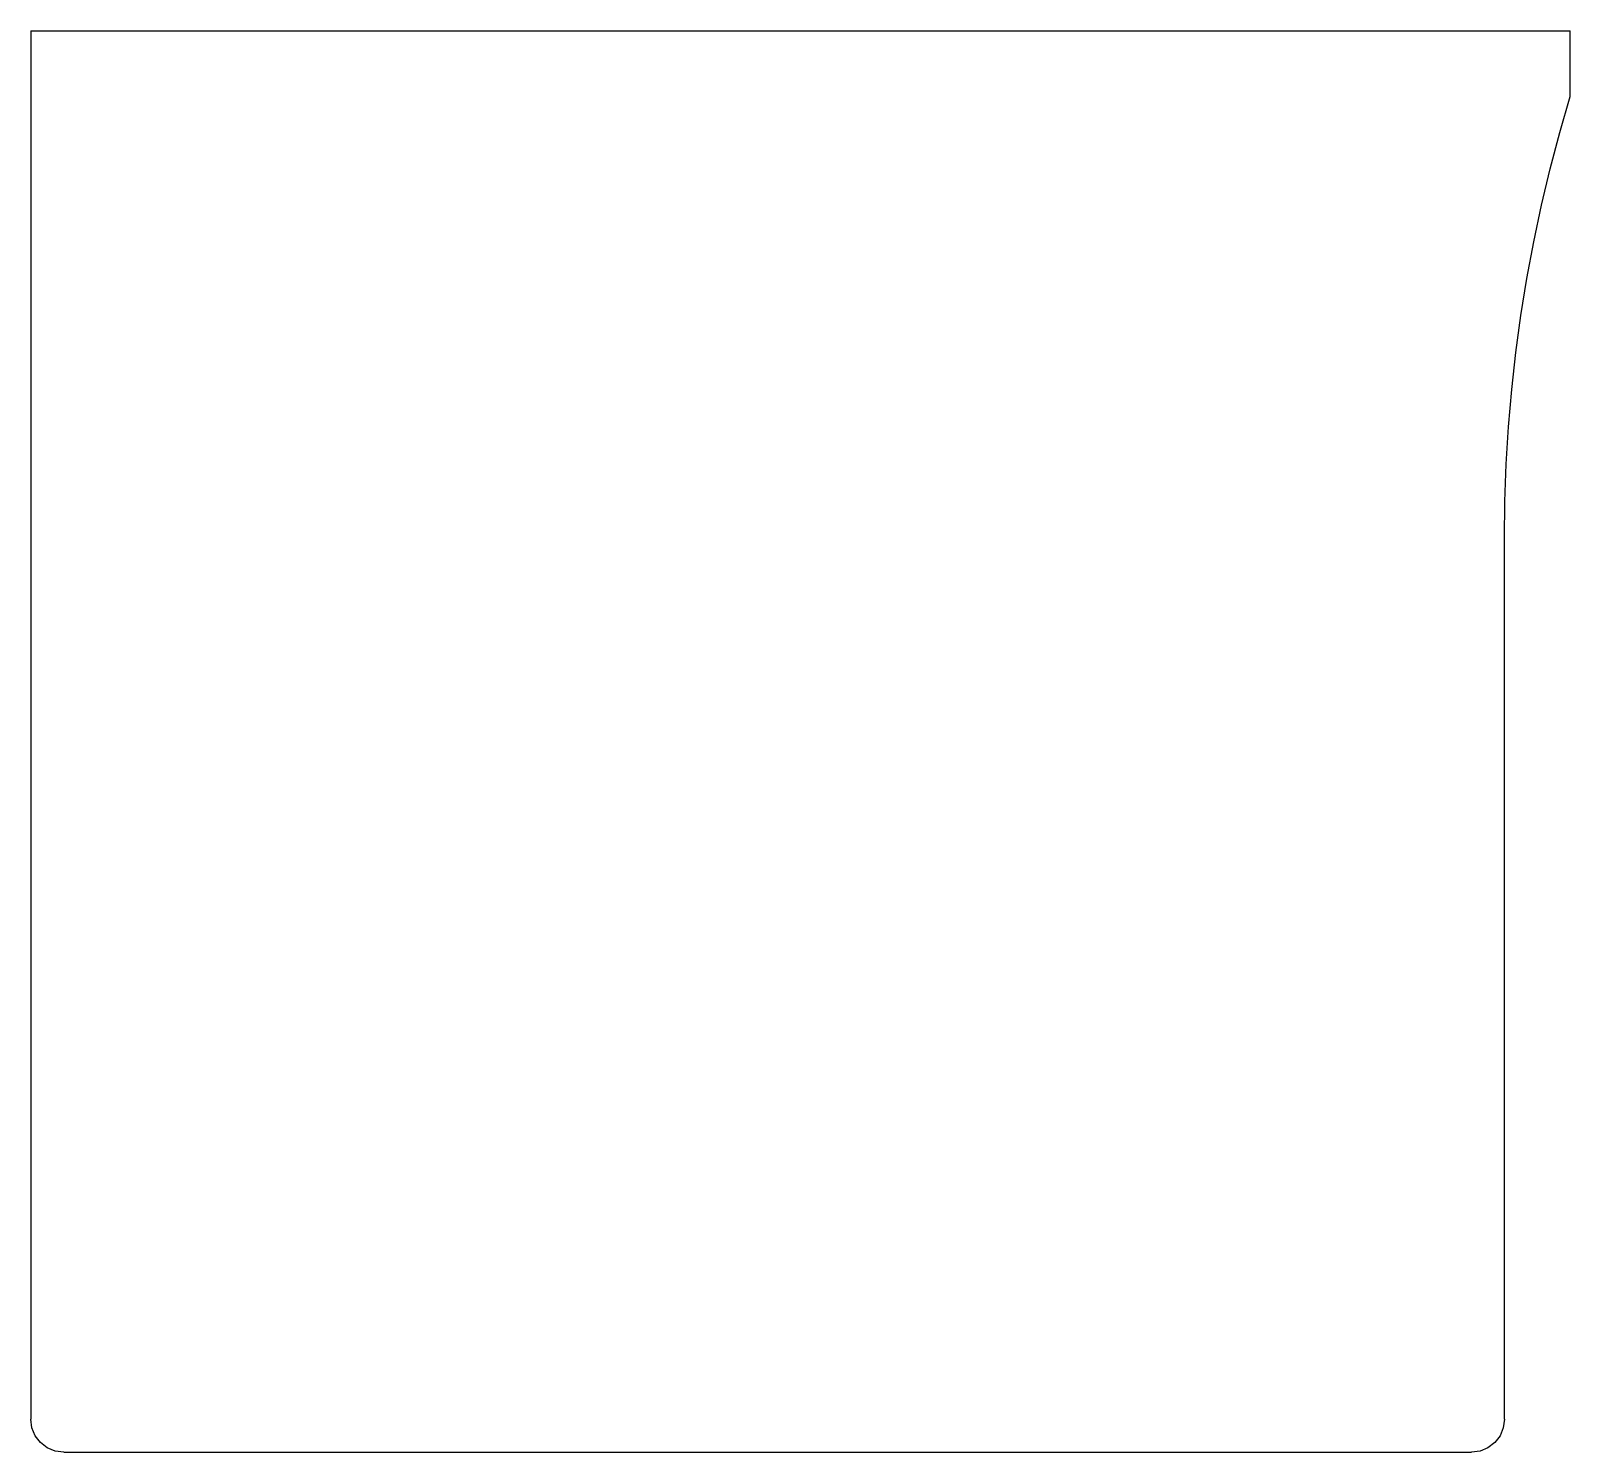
# Model space of a CAD drawing. Extents: x -15.4 to 19.7, y -15.7 to 16.7.
import ezdxf

# ---------------------------------------------------------------- set-up
doc = ezdxf.new("R2010")
doc.units = 0
doc.layers.get('0').update_dxf_attribs({"linetype": 'CONTINUOUS'})

msp = doc.modelspace()

# ---------------------------------------------------------------- linework, layer by layer
for p, q in [((-15.433, 16.708), (-15.433, -14.942)), ((-15.433, 16.708), (19.667, 16.708)), ((19.667, 15.208), (19.667, 16.708)), ((19.429, 14.389), (19.667, 15.208)), ((19.211, 13.565), (19.429, 14.389)), ((19.013, 12.735), (19.211, 13.565)), ((18.836, 11.901), (19.013, 12.735)), ((18.68, 11.063), (18.836, 11.901)), ((18.544, 10.221), (18.68, 11.063)), ((18.429, 9.376), (18.544, 10.221)), ((18.334, 8.529), (18.429, 9.376)), ((18.261, 7.679), (18.334, 8.529)), ((18.209, 6.828), (18.261, 7.679)), ((18.177, 5.976), (18.209, 6.828)), ((18.167, 5.124), (18.177, 5.976)), ((18.167, -14.942), (18.167, 5.124)), ((-15.408, -15.136), (-15.433, -14.942)), ((18.167, -14.942), (18.141, -15.136)), ((-15.333, -15.317), (-15.408, -15.136)), ((-15.214, -15.472), (-15.333, -15.317)), ((18.066, -15.317), (17.947, -15.472)), ((18.141, -15.136), (18.066, -15.317)), ((-15.058, -15.591), (-15.214, -15.472)), ((-14.877, -15.666), (-15.058, -15.591)), ((-14.683, -15.692), (-14.877, -15.666)), ((-14.683, -15.692), (17.417, -15.692)), ((17.611, -15.666), (17.417, -15.692)), ((17.792, -15.591), (17.611, -15.666)), ((17.947, -15.472), (17.792, -15.591))]:
    msp.add_line(p, q)

doc.saveas('drawing.dxf')
